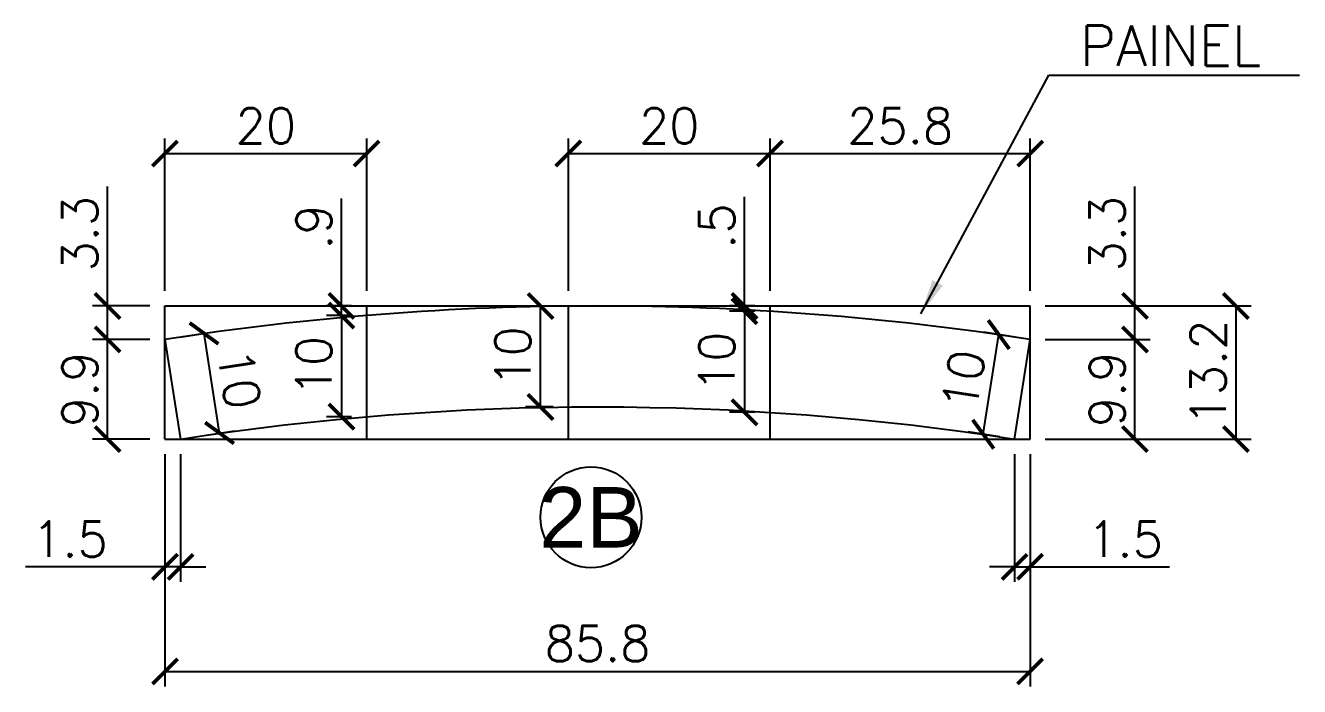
# Model space of a CAD drawing. Extents: x 2582 to 128055, y -26396 to 2611.
# Drawn here: x 3523.3 to 3776, y -620.8 to -489.7 of the extents above; entities that cross this region are included whole.
import ezdxf
from ezdxf.enums import TextEntityAlignment as Align

# ---------------------------------------------------------------- set-up
doc = ezdxf.new("R2010")
doc.units = 0
doc.header["$PDMODE"] = 35
for name, color, linetype in [('COTA', 241, 'Continuous'), ('Painéis', 200, 'Continuous'), ('Romaneio', 10, 'Continuous')]:
    doc.layers.add(name, color=color, linetype=linetype)
doc.styles.add('ARIAL', font='arial.ttf')
doc.styles.add('COTA TECNICA', font='techl___.ttf', dxfattribs={"height": 10})
doc.styles.add('Romans', font='romans.shx')
doc.dimstyles.new('Cota Seção (2x)', dxfattribs={"dimtxt": 7, "dimasz": 5, "dimexe": 3, "dimexo": 3, "dimgap": 2, "dimtad": 3, "dimdec": 1, "dimlfac": 0.5, "dimzin": 12, "dimdsep": 46, "dimtxsty": 'Romans', "dimblk": 'ARCHTICK', "dimcen": 0, "dimclrd": 4, "dimclre": 4, "dimclrt": 1, "dimadec": 1, "dimazin": 3, "dimtfac": 1, "dimtdec": 1, "dimtmove": 0, "dimatfit": 3, "dimldrblk": 'OBLIQUE', "dimfxl": 1, "dimtolj": 1, "dimtzin": 12, "dimarcsym": 0})
doc.dimstyles.new('PAINEL', dxfattribs={"dimtxt": 10, "dimasz": 3, "dimexe": 3, "dimexo": 3, "dimgap": 3, "dimtad": 1, "dimdec": 1, "dimzin": 12, "dimdsep": 46, "dimtxsty": 'COTA TECNICA', "dimblk1": 'OBLIQUE', "dimblk2": 'OBLIQUE', "dimsah": 1, "dimcen": 0.9, "dimclrd": 4, "dimclre": 4, "dimclrt": 240, "dimadec": 1, "dimazin": 3, "dimtfac": 1, "dimtdec": 1, "dimtmove": 0, "dimatfit": 3, "dimfxl": 1, "dimtolj": 1, "dimtzin": 12, "dimarcsym": 0})

# ---------------------------------------------------------------- blocks, each defined once
blk = doc.blocks.new('_ArchTick')
at = {"color": 0, "linetype": 'ByBlock', "const_width": 0.15}
blk.add_lwpolyline([(-0.5, -0.5), (0.5, 0.5)], dxfattribs=at)
blk = doc.blocks.new('*D358')
at = {"layer": 'COTA', "color": 4, "lineweight": -2, "transparency": 16777216}
for p, q in [((3551, -542.28), (3551, -512.06)), ((3591, -542.28), (3591, -512.06)), ((3551, -515.06), (3591, -515.06))]:
    blk.add_line(p, q, dxfattribs=at)
at = {"layer": 'Defpoints', "color": 0, "transparency": 16777216}
for p in [(3591, -515.06), (3551, -545.28), (3591, -545.28)]:
    blk.add_point(p, dxfattribs=at)
at = {"layer": 'COTA', "color": 4, "lineweight": -2, "transparency": 16777216, "xscale": 5, "yscale": 5, "zscale": 5, "rotation": 180}
blk.add_blockref('_ArchTick', (3551, -515.06), dxfattribs=at)
at = {"layer": 'COTA', "color": 4, "lineweight": -2, "transparency": 16777216, "xscale": 5, "yscale": 5, "zscale": 5}
blk.add_blockref('_ArchTick', (3591, -515.06), dxfattribs=at)
at = {"layer": 'COTA', "color": 1, "transparency": 16777216, "insert": (3571, -509.56), "char_height": 7, "attachment_point": 5, "style": 'Romans'}
blk.add_mtext('\\A1;20', dxfattribs=at)
blk = doc.blocks.new('_Oblique')
at = {"color": 0, "linetype": 'ByBlock', "lineweight": -2}
blk.add_line((-0.5, -0.5), (0.5, 0.5), dxfattribs=at)
blk = doc.blocks.new('*D359')
at = {"layer": 'COTA', "color": 4, "lineweight": -2, "transparency": 16777216}
for p, q in [((3631, -542.31), (3631, -512.06)), ((3671, -542.28), (3671, -512.06)), ((3631, -515.06), (3671, -515.06))]:
    blk.add_line(p, q, dxfattribs=at)
at = {"layer": 'Defpoints', "color": 0, "transparency": 16777216}
for p in [(3671, -515.06), (3631, -545.31), (3671, -545.28)]:
    blk.add_point(p, dxfattribs=at)
at = {"layer": 'COTA', "color": 4, "lineweight": -2, "transparency": 16777216, "xscale": 5, "yscale": 5, "zscale": 5, "rotation": 180}
blk.add_blockref('_ArchTick', (3631, -515.06), dxfattribs=at)
at = {"layer": 'COTA', "color": 4, "lineweight": -2, "transparency": 16777216, "xscale": 5, "yscale": 5, "zscale": 5}
blk.add_blockref('_ArchTick', (3671, -515.06), dxfattribs=at)
at = {"layer": 'COTA', "color": 1, "transparency": 16777216, "insert": (3651, -509.56), "char_height": 7, "attachment_point": 5, "style": 'Romans'}
blk.add_mtext('\\A1;20', dxfattribs=at)
blk = doc.blocks.new('*D360')
at = {"layer": 'COTA', "color": 4, "lineweight": -2, "transparency": 16777216}
for p, q in [((3671, -542.28), (3671, -512.06)), ((3722.57, -542.28), (3722.57, -512.06)), ((3671, -515.06), (3722.57, -515.06))]:
    blk.add_line(p, q, dxfattribs=at)
at = {"layer": 'Defpoints', "color": 0, "transparency": 16777216}
for p in [(3722.57, -515.06), (3671, -545.28), (3722.57, -545.28)]:
    blk.add_point(p, dxfattribs=at)
at = {"layer": 'COTA', "color": 4, "lineweight": -2, "transparency": 16777216, "xscale": 5, "yscale": 5, "zscale": 5, "rotation": 180}
blk.add_blockref('_ArchTick', (3671, -515.06), dxfattribs=at)
at = {"layer": 'COTA', "color": 4, "lineweight": -2, "transparency": 16777216, "xscale": 5, "yscale": 5, "zscale": 5}
blk.add_blockref('_ArchTick', (3722.57, -515.06), dxfattribs=at)
at = {"layer": 'COTA', "color": 1, "transparency": 16777216, "insert": (3696.79, -509.56), "char_height": 7, "attachment_point": 5, "style": 'Romans'}
blk.add_mtext('\\A1;25.8', dxfattribs=at)
blk = doc.blocks.new('*D361')
at = {"layer": 'COTA', "color": 4, "lineweight": -2, "transparency": 16777216}
for p, q in [((3551, -574.69), (3551, -600.02)), ((3554.09, -574.69), (3554.09, -600.02)), ((3551, -597.02), (3523.34, -597.02)), ((3554.09, -597.02), (3551, -597.02)), ((3554.09, -597.02), (3559.09, -597.02))]:
    blk.add_line(p, q, dxfattribs=at)
at = {"layer": 'Defpoints', "color": 0, "transparency": 16777216}
for p in [(3551, -571.69), (3554.09, -571.69), (3551, -597.02)]:
    blk.add_point(p, dxfattribs=at)
at = {"layer": 'COTA', "color": 4, "lineweight": -2, "transparency": 16777216, "xscale": 5, "yscale": 5, "zscale": 5}
blk.add_blockref('_ArchTick', (3551, -597.02), dxfattribs=at)
at = {"layer": 'COTA', "color": 4, "lineweight": -2, "transparency": 16777216, "xscale": 5, "yscale": 5, "zscale": 5, "rotation": 180}
blk.add_blockref('_ArchTick', (3554.09, -597.02), dxfattribs=at)
at = {"layer": 'COTA', "color": 1, "transparency": 16777216, "insert": (3532.17, -591.52), "char_height": 7, "attachment_point": 5, "style": 'Romans'}
blk.add_mtext('\\A1;1.5', dxfattribs=at)
blk = doc.blocks.new('*D362')
at = {"layer": 'COTA', "color": 4, "lineweight": -2, "transparency": 16777216}
for p, q in [((3719.49, -574.69), (3719.49, -600.02)), ((3722.57, -574.69), (3722.57, -600.02)), ((3719.49, -597.02), (3714.49, -597.02)), ((3719.49, -597.02), (3722.57, -597.02)), ((3722.57, -597.02), (3750.23, -597.02))]:
    blk.add_line(p, q, dxfattribs=at)
at = {"layer": 'Defpoints', "color": 0, "transparency": 16777216}
for p in [(3719.49, -571.69), (3722.57, -571.69), (3722.57, -597.02)]:
    blk.add_point(p, dxfattribs=at)
at = {"layer": 'COTA', "color": 4, "lineweight": -2, "transparency": 16777216, "xscale": 5, "yscale": 5, "zscale": 5}
blk.add_blockref('_ArchTick', (3719.49, -597.02), dxfattribs=at)
at = {"layer": 'COTA', "color": 4, "lineweight": -2, "transparency": 16777216, "xscale": 5, "yscale": 5, "zscale": 5, "rotation": 180}
blk.add_blockref('_ArchTick', (3722.57, -597.02), dxfattribs=at)
at = {"layer": 'COTA', "color": 1, "transparency": 16777216, "insert": (3741.4, -591.52), "char_height": 7, "attachment_point": 5, "style": 'Romans'}
blk.add_mtext('\\A1;1.5', dxfattribs=at)
blk = doc.blocks.new('*D363')
at = {"layer": 'COTA', "color": 4, "lineweight": -2, "transparency": 16777216}
for p, q in [((3551, -574.69), (3551, -620.75)), ((3722.57, -574.69), (3722.57, -620.75)), ((3551, -617.75), (3722.57, -617.75))]:
    blk.add_line(p, q, dxfattribs=at)
at = {"layer": 'Defpoints', "color": 0, "transparency": 16777216}
for p in [(3551, -571.69), (3722.57, -571.69), (3722.57, -617.75)]:
    blk.add_point(p, dxfattribs=at)
at = {"layer": 'COTA', "color": 4, "lineweight": -2, "transparency": 16777216, "xscale": 5, "yscale": 5, "zscale": 5, "rotation": 180}
blk.add_blockref('_ArchTick', (3551, -617.75), dxfattribs=at)
at = {"layer": 'COTA', "color": 4, "lineweight": -2, "transparency": 16777216, "xscale": 5, "yscale": 5, "zscale": 5}
blk.add_blockref('_ArchTick', (3722.57, -617.75), dxfattribs=at)
at = {"layer": 'COTA', "color": 1, "transparency": 16777216, "insert": (3636.79, -612.25), "char_height": 7, "attachment_point": 5, "style": 'Romans'}
blk.add_mtext('\\A1;85.8', dxfattribs=at)
blk = doc.blocks.new('*D365')
at = {"layer": 'Defpoints', "color": 0, "transparency": 16777216}
for p in [(3558.74, -550.72), (3551, -551.93), (3554.09, -571.69)]:
    blk.add_point(p, dxfattribs=at)
at = {"layer": 'Painéis', "color": 4, "lineweight": -2, "transparency": 16777216}
for p, q in [((3553.97, -551.46), (3561.7, -550.26)), ((3561.82, -570.48), (3558.74, -550.72)), ((3557.05, -571.22), (3564.79, -570.02))]:
    blk.add_line(p, q, dxfattribs=at)
at = {"layer": 'Painéis', "color": 4, "lineweight": -2, "transparency": 16777216, "xscale": 5, "yscale": 5, "zscale": 5}
for p, rotation in [((3558.74, -550.72), 98.87204965910716), ((3561.82, -570.48), 278.8720496591071)]:
    blk.add_blockref('_ArchTick', p, dxfattribs=dict(at, rotation=rotation))
at = {"layer": 'Painéis', "color": 1, "transparency": 16777216, "insert": (3565.71, -559.75), "char_height": 7, "attachment_point": 5, "rotation": 278.872, "style": 'Romans'}
blk.add_mtext('\\A1;10', dxfattribs=at)
blk = doc.blocks.new('*D366')
at = {"layer": 'Defpoints', "color": 0, "transparency": 16777216}
for p in [(3716.35, -550.96), (3722.57, -551.93), (3719.49, -571.69)]:
    blk.add_point(p, dxfattribs=at)
at = {"layer": 'Painéis', "color": 4, "lineweight": -2, "transparency": 16777216}
for p, q in [((3719.6, -551.46), (3713.39, -550.5)), ((3713.27, -570.72), (3716.35, -550.96)), ((3716.53, -571.23), (3710.31, -570.26))]:
    blk.add_line(p, q, dxfattribs=at)
at = {"layer": 'Painéis', "color": 4, "lineweight": -2, "transparency": 16777216, "xscale": 5, "yscale": 5, "zscale": 5}
for p, rotation in [((3716.35, -550.96), 81.15507627054558), ((3713.27, -570.72), 261.1550762705456)]:
    blk.add_blockref('_ArchTick', p, dxfattribs=dict(at, rotation=rotation))
at = {"layer": 'Painéis', "color": 1, "transparency": 16777216, "insert": (3709.38, -559.99), "char_height": 7, "attachment_point": 5, "rotation": 81.1551, "style": 'Romans'}
blk.add_mtext('\\A1;10', dxfattribs=at)
blk = doc.blocks.new('*D367')
at = {"layer": 'COTA', "color": 4, "lineweight": -2, "transparency": 16777216}
for p, q in [((3588, -547.17), (3583, -547.17)), ((3586, -547.17), (3586, -567.24)), ((3588, -567.24), (3583, -567.24))]:
    blk.add_line(p, q, dxfattribs=at)
at = {"layer": 'Defpoints', "color": 0, "transparency": 16777216}
for p in [(3591, -547.17), (3586, -567.24), (3591, -567.24)]:
    blk.add_point(p, dxfattribs=at)
at = {"layer": 'COTA', "color": 4, "lineweight": -2, "transparency": 16777216, "xscale": 5, "yscale": 5, "zscale": 5}
for p, rotation in [((3586, -547.17), 90), ((3586, -567.24), 270)]:
    blk.add_blockref('_ArchTick', p, dxfattribs=dict(at, rotation=rotation))
at = {"layer": 'COTA', "color": 1, "transparency": 16777216, "insert": (3580.5, -557.2), "char_height": 7, "attachment_point": 5, "rotation": 90, "style": 'Romans'}
blk.add_mtext('\\A1;10', dxfattribs=at)
blk = doc.blocks.new('*D368')
at = {"layer": 'COTA', "color": 4, "lineweight": -2, "transparency": 16777216}
for p, q in [((3628, -545.31), (3622.48, -545.31)), ((3625.48, -565.31), (3625.48, -545.31)), ((3628.01, -565.31), (3622.48, -565.31))]:
    blk.add_line(p, q, dxfattribs=at)
at = {"layer": 'Defpoints', "color": 0, "transparency": 16777216}
for p in [(3625.48, -545.31), (3631, -545.31), (3631.01, -565.31)]:
    blk.add_point(p, dxfattribs=at)
at = {"layer": 'COTA', "color": 4, "lineweight": -2, "transparency": 16777216, "xscale": 5, "yscale": 5, "zscale": 5}
for p, rotation in [((3625.48, -545.31), 90), ((3625.48, -565.31), 270)]:
    blk.add_blockref('_ArchTick', p, dxfattribs=dict(at, rotation=rotation))
at = {"layer": 'COTA', "color": 1, "transparency": 16777216, "insert": (3619.98, -555.31), "char_height": 7, "attachment_point": 5, "rotation": 90, "style": 'Romans'}
blk.add_mtext('\\A1;10', dxfattribs=at)
blk = doc.blocks.new('*D369')
at = {"layer": 'Defpoints', "color": 0, "transparency": 16777216}
for p in [(3671, -546.33), (3665.93, -566.37), (3671, -566.37)]:
    blk.add_point(p, dxfattribs=at)
at = {"layer": 'Painéis', "color": 4, "lineweight": -2, "transparency": 16777216}
for p, q in [((3668, -546.33), (3662.93, -546.33)), ((3665.93, -546.33), (3665.93, -566.37)), ((3668, -566.37), (3662.93, -566.37))]:
    blk.add_line(p, q, dxfattribs=at)
at = {"layer": 'Painéis', "color": 4, "lineweight": -2, "transparency": 16777216, "xscale": 5, "yscale": 5, "zscale": 5}
for p, rotation in [((3665.93, -546.33), 90), ((3665.93, -566.37), 270)]:
    blk.add_blockref('_ArchTick', p, dxfattribs=dict(at, rotation=rotation))
at = {"layer": 'Painéis', "color": 1, "transparency": 16777216, "insert": (3660.43, -556.35), "char_height": 7, "attachment_point": 5, "rotation": 90, "style": 'Romans'}
blk.add_mtext('\\A1;10', dxfattribs=at)
blk = doc.blocks.new('*D370')
at = {"layer": 'COTA', "color": 4, "lineweight": -2, "transparency": 16777216}
for p, q in [((3586, -545.28), (3586, -523.95)), ((3588, -545.28), (3583, -545.28)), ((3586, -547.17), (3586, -545.28)), ((3588, -547.17), (3583, -547.17)), ((3586, -547.17), (3586, -552.17))]:
    blk.add_line(p, q, dxfattribs=at)
at = {"layer": 'Defpoints', "color": 0, "transparency": 16777216}
for p in [(3586, -545.28), (3591, -545.28), (3591, -547.17)]:
    blk.add_point(p, dxfattribs=at)
at = {"layer": 'COTA', "color": 4, "lineweight": -2, "transparency": 16777216, "xscale": 5, "yscale": 5, "zscale": 5}
for p, rotation in [((3586, -545.28), 270), ((3586, -547.17), 90)]:
    blk.add_blockref('_ArchTick', p, dxfattribs=dict(at, rotation=rotation))
at = {"layer": 'COTA', "color": 1, "transparency": 16777216, "insert": (3580.5, -529.62), "char_height": 7, "attachment_point": 5, "rotation": 90, "style": 'Romans'}
blk.add_mtext('\\A1;.9', dxfattribs=at)
blk = doc.blocks.new('*D371')
at = {"layer": 'COTA', "color": 4, "lineweight": -2, "transparency": 16777216}
for p, q in [((3665.93, -545.28), (3665.93, -523.62)), ((3668, -545.28), (3662.93, -545.28)), ((3665.93, -546.33), (3665.93, -545.28)), ((3668, -546.33), (3662.93, -546.33)), ((3665.93, -546.33), (3665.93, -551.33))]:
    blk.add_line(p, q, dxfattribs=at)
at = {"layer": 'Defpoints', "color": 0, "transparency": 16777216}
for p in [(3665.93, -545.28), (3671, -545.28), (3671, -546.33)]:
    blk.add_point(p, dxfattribs=at)
at = {"layer": 'COTA', "color": 4, "lineweight": -2, "transparency": 16777216, "xscale": 5, "yscale": 5, "zscale": 5}
for p, rotation in [((3665.93, -545.28), 270), ((3665.93, -546.33), 90)]:
    blk.add_blockref('_ArchTick', p, dxfattribs=dict(at, rotation=rotation))
at = {"layer": 'COTA', "color": 1, "transparency": 16777216, "insert": (3660.43, -529.45), "char_height": 7, "attachment_point": 5, "rotation": 90, "style": 'Romans'}
blk.add_mtext('\\A1;.5', dxfattribs=at)
blk = doc.blocks.new('*D372')
at = {"layer": 'COTA', "color": 4, "lineweight": -2, "transparency": 16777216}
for p, q in [((3725.57, -551.93), (3746.36, -551.93)), ((3743.36, -571.69), (3743.36, -551.93)), ((3725.57, -571.69), (3746.36, -571.69))]:
    blk.add_line(p, q, dxfattribs=at)
at = {"layer": 'Defpoints', "color": 0, "transparency": 16777216}
for p in [(3722.57, -551.93), (3743.36, -551.93), (3722.57, -571.69)]:
    blk.add_point(p, dxfattribs=at)
at = {"layer": 'COTA', "color": 4, "lineweight": -2, "transparency": 16777216, "xscale": 5, "yscale": 5, "zscale": 5}
for p, rotation in [((3743.36, -551.93), 90), ((3743.36, -571.69), 270)]:
    blk.add_blockref('_ArchTick', p, dxfattribs=dict(at, rotation=rotation))
at = {"layer": 'COTA', "color": 1, "transparency": 16777216, "insert": (3737.86, -561.81), "char_height": 7, "attachment_point": 5, "rotation": 90, "style": 'Romans'}
blk.add_mtext('\\A1;9.9', dxfattribs=at)
blk = doc.blocks.new('*D373')
at = {"layer": 'COTA', "color": 4, "lineweight": -2, "transparency": 16777216}
for p, q in [((3743.36, -545.28), (3743.36, -521.62)), ((3725.57, -545.28), (3746.36, -545.28)), ((3743.36, -551.93), (3743.36, -545.28)), ((3725.57, -551.93), (3746.36, -551.93))]:
    blk.add_line(p, q, dxfattribs=at)
at = {"layer": 'Defpoints', "color": 0, "transparency": 16777216}
for p in [(3722.57, -545.28), (3743.36, -545.28), (3722.57, -551.93)]:
    blk.add_point(p, dxfattribs=at)
at = {"layer": 'COTA', "color": 4, "lineweight": -2, "transparency": 16777216, "xscale": 5, "yscale": 5, "zscale": 5}
for p, rotation in [((3743.36, -545.28), 90), ((3743.36, -551.93), 270)]:
    blk.add_blockref('_ArchTick', p, dxfattribs=dict(at, rotation=rotation))
at = {"layer": 'COTA', "color": 1, "transparency": 16777216, "insert": (3737.86, -530.95), "char_height": 7, "attachment_point": 5, "rotation": 90, "style": 'Romans'}
blk.add_mtext('\\A1;3.3', dxfattribs=at)
blk = doc.blocks.new('*D374')
at = {"layer": 'COTA', "color": 4, "lineweight": -2, "transparency": 16777216}
for p, q in [((3725.57, -545.28), (3766.38, -545.28)), ((3763.38, -545.28), (3763.38, -571.69)), ((3725.57, -571.69), (3766.38, -571.69))]:
    blk.add_line(p, q, dxfattribs=at)
at = {"layer": 'Defpoints', "color": 0, "transparency": 16777216}
for p in [(3722.57, -545.28), (3722.57, -571.69), (3763.38, -571.69)]:
    blk.add_point(p, dxfattribs=at)
at = {"layer": 'COTA', "color": 4, "lineweight": -2, "transparency": 16777216, "xscale": 5, "yscale": 5, "zscale": 5}
for p, rotation in [((3763.38, -545.28), 90), ((3763.38, -571.69), 270)]:
    blk.add_blockref('_ArchTick', p, dxfattribs=dict(at, rotation=rotation))
at = {"layer": 'COTA', "color": 1, "transparency": 16777216, "insert": (3757.88, -558.49), "char_height": 7, "attachment_point": 5, "rotation": 90, "style": 'Romans'}
blk.add_mtext('\\A1;13.2', dxfattribs=at)
blk = doc.blocks.new('*D375')
at = {"layer": 'COTA', "color": 4, "lineweight": -2, "transparency": 16777216}
for p, q in [((3548, -551.93), (3536.62, -551.93)), ((3539.62, -571.69), (3539.62, -551.93)), ((3548, -571.69), (3536.62, -571.69))]:
    blk.add_line(p, q, dxfattribs=at)
at = {"layer": 'Defpoints', "color": 0, "transparency": 16777216}
for p in [(3539.62, -551.93), (3551, -551.93), (3551, -571.69)]:
    blk.add_point(p, dxfattribs=at)
at = {"layer": 'COTA', "color": 4, "lineweight": -2, "transparency": 16777216, "xscale": 5, "yscale": 5, "zscale": 5}
for p, rotation in [((3539.62, -551.93), 90), ((3539.62, -571.69), 270)]:
    blk.add_blockref('_ArchTick', p, dxfattribs=dict(at, rotation=rotation))
at = {"layer": 'COTA', "color": 1, "transparency": 16777216, "insert": (3534.12, -561.81), "char_height": 7, "attachment_point": 5, "rotation": 90, "style": 'Romans'}
blk.add_mtext('\\A1;9.9', dxfattribs=at)
blk = doc.blocks.new('*D376')
at = {"layer": 'COTA', "color": 4, "lineweight": -2, "transparency": 16777216}
for p, q in [((3539.62, -545.28), (3539.62, -521.62)), ((3548, -545.28), (3536.62, -545.28)), ((3539.62, -551.93), (3539.62, -545.28)), ((3548, -551.93), (3536.62, -551.93))]:
    blk.add_line(p, q, dxfattribs=at)
at = {"layer": 'Defpoints', "color": 0, "transparency": 16777216}
for p in [(3539.62, -545.28), (3551, -545.28), (3551, -551.93)]:
    blk.add_point(p, dxfattribs=at)
at = {"layer": 'COTA', "color": 4, "lineweight": -2, "transparency": 16777216, "xscale": 5, "yscale": 5, "zscale": 5}
for p, rotation in [((3539.62, -545.28), 90), ((3539.62, -551.93), 270)]:
    blk.add_blockref('_ArchTick', p, dxfattribs=dict(at, rotation=rotation))
at = {"layer": 'COTA', "color": 1, "transparency": 16777216, "insert": (3534.12, -530.95), "char_height": 7, "attachment_point": 5, "rotation": 90, "style": 'Romans'}
blk.add_mtext('\\A1;3.3', dxfattribs=at)

msp = doc.modelspace()

# ---------------------------------------------------------------- linework, layer by layer
at = {"layer": 'COTA', "linetype": 'ByBlock'}
for p, q in [((3551, -545.28), (3722.57, -545.28)), ((3551, -571.69), (3551, -545.28)), ((3591, -571.69), (3591, -545.28)), ((3631, -571.69), (3631, -545.28)), ((3671, -571.69), (3671, -545.28)), ((3722.57, -571.69), (3722.57, -545.28)), ((3551, -571.69), (3722.57, -571.69))]:
    msp.add_line(p, q, dxfattribs=at)
at = {"layer": 'Painéis'}
msp.add_lwpolyline([(3719.49, -571.69), (3722.57, -551.93, 0.077438), (3551, -551.93), (3554.09, -571.69, -0.077437)], format="xyb", close=True, dxfattribs=at)
at = {"layer": 'Romaneio', "color": 1, "linetype": 'ByBlock'}
msp.add_circle((3635.48, -587.19), 10, dxfattribs=at)

# ---------------------------------------------------------------- texts
at = {"color": 240, "insert": (3768.41, -497.66), "char_height": 8, "attachment_point": 9, "style": 'Romans'}
msp.add_mtext('\\A1;PAINEL', dxfattribs=at)
at = {"layer": 'Romaneio', "color": 255, "linetype": 'ByBlock', "style": 'ARIAL'}
msp.add_text('2B', height=12, dxfattribs=at).set_placement((3635.48, -587.19), align=Align.MIDDLE_CENTER)

# ---------------------------------------------------------------- dimensions: what is measured, and where the dimension line sits
at = {"layer": 'COTA'}
for base, p1, p2, picture, middle in [((3591, -515.06), (3551, -545.28), (3591, -545.28), '*D358', (3571, -509.56)), ((3671, -515.06), (3631, -545.31), (3671, -545.28), '*D359', (3651, -509.56)), ((3551, -597.02), (3554.09, -571.69), (3551, -571.69), '*D361', (3532.17, -591.52)), ((3722.57, -617.75), (3551, -571.69), (3722.57, -571.69), '*D363', (3636.79, -612.25)), ((3722.57, -597.02), (3719.49, -571.69), (3722.57, -571.69), '*D362', (3741.4, -591.52))]:
    dim = msp.add_linear_dim(base=base, p1=p1, p2=p2, dimstyle='Cota Seção (2x)', dxfattribs=at)
    dim.commit()
    dim.dimension.update_dxf_attribs({"geometry": picture, "text_midpoint": middle})
dim = msp.add_linear_dim(base=(3722.57, -515.06), p1=(3671, -545.28), p2=(3722.57, -545.28), dimstyle='Cota Seção (2x)', override={"dimtmove": 1}, dxfattribs=at)
dim.commit()
dim.dimension.update_dxf_attribs({"geometry": '*D360', "text_midpoint": (3696.79, -509.56)})
for base, p1, p2, picture, middle in [((3539.62, -545.28), (3551, -551.93), (3551, -545.28), '*D376', (3534.12, -530.95)), ((3743.36, -545.28), (3722.57, -551.93), (3722.57, -545.28), '*D373', (3737.86, -530.95)), ((3586, -545.28), (3591, -547.17), (3591, -545.28), '*D370', (3580.5, -529.62)), ((3665.93, -545.28), (3671, -546.33), (3671, -545.28), '*D371', (3660.43, -529.45)), ((3625.48, -545.31), (3631.01, -565.31), (3631, -545.31), '*D368', (3619.98, -555.31)), ((3763.38, -571.69), (3722.57, -545.28), (3722.57, -571.69), '*D374', (3757.88, -558.49)), ((3586, -567.24), (3591, -547.17), (3591, -567.24), '*D367', (3580.5, -557.2)), ((3539.62, -551.93), (3551, -571.69), (3551, -551.93), '*D375', (3534.12, -561.81)), ((3743.36, -551.93), (3722.57, -571.69), (3722.57, -551.93), '*D372', (3737.86, -561.81))]:
    dim = msp.add_linear_dim(base=base, p1=p1, p2=p2, angle=90, dimstyle='Cota Seção (2x)', dxfattribs=at)
    dim.commit()
    dim.dimension.update_dxf_attribs({"geometry": picture, "text_midpoint": middle})
at = {"layer": 'Painéis'}
for p1, p2, distance, picture, middle in [((3671, -546.33), (3671, -566.37), -5.07, '*D369', (3660.43, -556.35)), ((3719.49, -571.69), (3722.57, -551.93), 6.29, '*D366', (3709.38, -559.99)), ((3554.09, -571.69), (3551, -551.93), -7.83, '*D365', (3565.71, -559.75))]:
    dim = msp.add_aligned_dim(p1=p1, p2=p2, distance=distance, dimstyle='Cota Seção (2x)', dxfattribs=at)
    dim.commit()
    dim.dimension.update_dxf_attribs({"geometry": picture, "text_midpoint": middle})

# ---------------------------------------------------------------- leaders
at = {"annotation_type": 0, "has_hookline": 1, "hookline_direction": 1, "horizontal_direction": (-1, 0, 0)}
msp.add_leader([(3700.91, -546.87), (3726.3, -499.51), (3771.99, -499.51)], dimstyle='PAINEL', override={"dimasz": 7}, dxfattribs=at)

doc.saveas('drawing.dxf')
